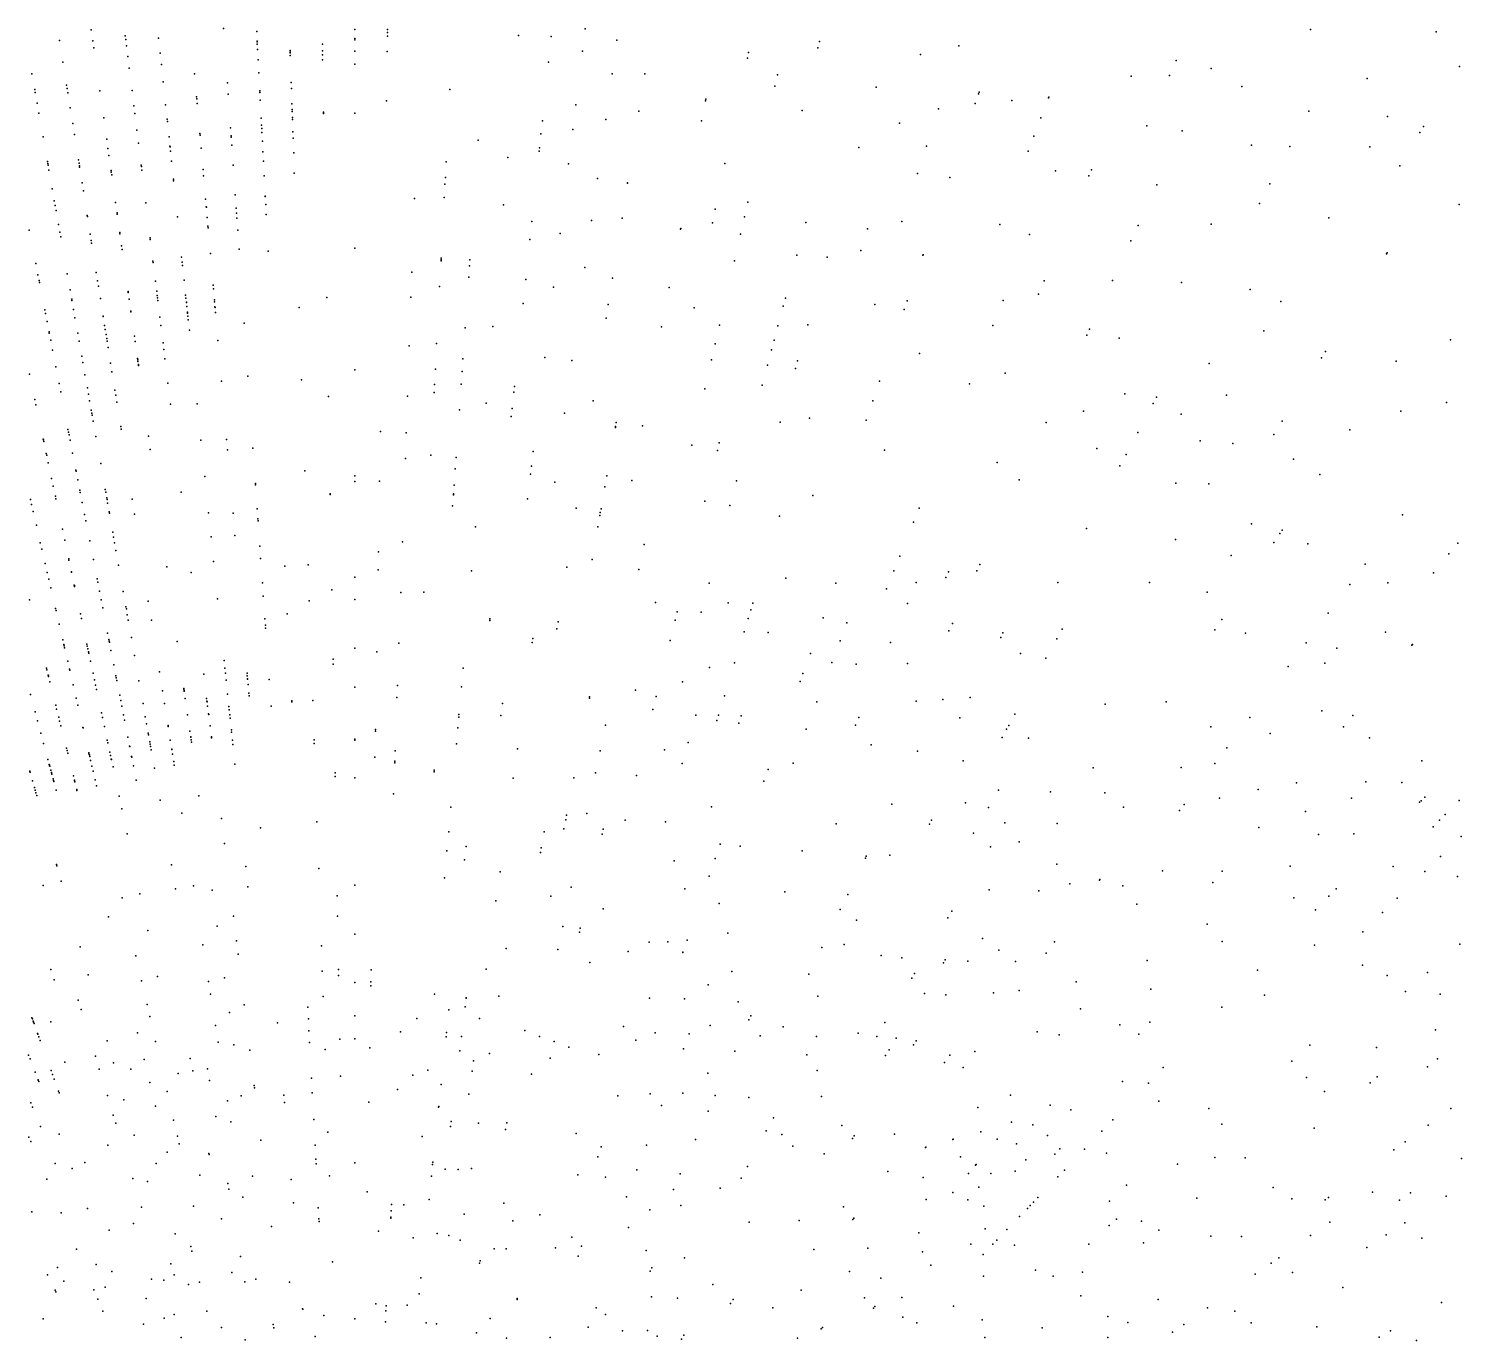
# Model space of a CAD drawing. Header units: metres. Extents: x -4327 to 4266, y -3886 to 3992.
# Drawn here: x -30.5 to 103.5, y 52.8 to 175.5 of the extents above; entities that cross this region are included whole.
import ezdxf

# ---------------------------------------------------------------- set-up
doc = ezdxf.new("R2010")
doc.units = ezdxf.units.M

msp = doc.modelspace()

# ---------------------------------------------------------------- linework, layer by layer
for p in [(-27.62, 174.39, -125.72), (-24.65, 175.39, -125.39), (-24.51, 174.37, -125.53), (-21.47, 174.84, -125.87), (-21.43, 174.5, -125.48), (-18.35, 174.62, -121.03), (-12.27, 175.51, -127.02), (-9.18, 175.24, -124.66), (-9.14, 174.35, -126.33), (-9.13, 174.28, -126.43), (0, 175.42, 2090.4), (0, 174.58, -126.33), (0, 174.45, -126.09), (3.05, 174.8, -128.55), (3.06, 175.42, -128.13), (3.06, 175.15, -128.08), (15.3, 174.86, 2091.65), (18.37, 174.79, 2094.39), (21.55, 175.5, 2093.3), (24.51, 174.42, 2098.87), (43.46, 174.31, 2099.58), (89.38, 175.42, 2475.68), (101.15, 175.2, 2492.3), (-24.41, 173.7, -124.76), (-21.35, 173.91, 2087.91), (-21.23, 172.92, 2089.75), (-18.21, 173.22, -126.47), (-9.12, 174.07, -126.28), (-9.1, 173.56, 2098.57), (-6.06, 173.47, -125.17), (-6.05, 173.3, 2093.83), (-6.05, 173.26, -125.89), (-6.04, 172.99, -122.4), (-3.04, 174.05, 2088.01), (-3.03, 173.44, -120.13), (-3.02, 173.07, 2090.09), (0, 173.41, -127.52), (3.03, 173.38, 2093.83), (21.29, 173.41, 2095.73), (36.83, 173.28, 2097.28), (43.31, 173.72, 2092.35), (52.92, 173.08, 2101.72), (56.5, 173.9, 2451.44), (-27.3, 172.36, 2093.24), (-21.1, 171.81, -125.83), (-18.09, 172.15, -124.54), (-9.04, 172.58, -126.21), (-3.01, 172.59, -126.49), (0, 172.18, -132.49), (18.12, 172.38, 2106.88), (36.72, 172.74, 2090.8), (76.82, 172.54, 2477.56), (80.11, 171.79, 2468.73), (103.32, 171.96, 2454.82), (-30.2, 171.28, -119.46), (-26.96, 170.23, -125.15), (-17.92, 170.53, -125.51), (-14.99, 171.29, 2103.99), (-11.92, 170.43, -120.39), (-8.98, 171.38, 2100), (-5.95, 170.47, -126.73), (24.07, 171.28, 2102.4), (27.13, 171.29, 2094.08), (39.52, 171.19, 2093.64), (72.62, 171.08, 2491.83), (76.19, 171.12, 2457.12), (94.7, 170.84, 2490.6), (-29.94, 169.81, 2095.92), (-29.89, 169.53, -125.86), (-26.91, 169.9, -125.62), (-26.85, 169.5, -124.04), (-23.85, 169.68, -123.99), (-20.84, 169.71, -126.6), (-14.8, 169.13, -126.13), (-14.78, 168.94, -124.28), (-11.84, 169.37, -122.3), (-8.89, 169.68, -121.27), (-8.88, 169.53, 2091.37), (-5.93, 169.92, 2094.61), (8.9, 169.83, 2095.11), (32.83, 168.9, 2091.43), (39.28, 170.14, 2094.48), (48.75, 170.03, 2094.04), (58.33, 169.4, 2093.85), (58.39, 169.58, 2096.09), (64.88, 169.03, 2409.71), (64.91, 169.09, 2201.56), (82.97, 170.11, 2464.99), (-29.72, 168.53, 2094.02), (-29.55, 167.59, -120.9), (-26.62, 168.09, -126), (-20.67, 168.3, -126.41), (-20.58, 167.58, -121.06), (-17.7, 168.37, -126.35), (-14.74, 168.52, -126.53), (-8.85, 168.81, 2096.7), (-5.88, 168.47, -125.23), (-5.86, 167.94, -123.43), (-5.86, 167.77, -127), (-2.93, 167.71, -129.65), (-2.93, 167.62, -128.13), (-2.92, 167.56, -127.79), (0, 167.6, 2093.05), (2.95, 168.77, 2093.71), (20.68, 168.39, 2090.13), (26.58, 167.79, 2092.87), (32.8, 168.76, 2468.27), (41.85, 167.85, 2102.65), (54.59, 168.02, 2091.55), (58.03, 168.52, 2096.44), (61.44, 168.8, 2099.33), (89.22, 167.8, 2493.02), (-26.39, 166.64, 2092.71), (-23.49, 167.16, 2093.71), (-17.56, 167.03, -126.49), (-17.53, 166.82, -126.76), (-11.62, 166.24, -127.37), (-8.76, 167.14, -121.81), (-8.72, 166.47, -123.14), (-5.84, 167.2, -121.9), (-5.83, 167.02, -127.16), (17.54, 166.88, 2095.54), (23.47, 167, 2091.71), (32.44, 166.9, 2094.61), (50.96, 166.67, 2482.64), (64.17, 167.16, 2436.43), (74.09, 166.42, 2478.82), (96.58, 167.28, 2480.24), (99.96, 166.37, 2457.6), (-29.16, 165.4, -126.49), (-26.23, 165.61, -126.43), (-23.21, 165.17, -126.76), (-20.38, 166.02, -126.97), (-17.38, 165.38, -122), (-14.5, 165.69, 2091.4), (-14.48, 165.55, -127.16), (-14.48, 165.55, -127.16), (-11.57, 165.49, -127.94), (-11.56, 165.37, -127.28), (-8.71, 166.17, 2092.39), (-8.69, 165.8, -122.37), (-8.65, 164.98, -125.55), (-5.79, 165.86, -122.46), (-5.79, 165.85, -128.28), (-5.77, 165.25, -124.11), (11.54, 165.09, 2095.48), (17.41, 165.66, 2094.64), (20.39, 166.07, 2089.56), (63.51, 165.45, 2485.69), (77.38, 165.95, 2491.53), (99.62, 165.79, 2466.18), (-23.09, 164.29, -127.52), (-23, 163.63, -127.15), (-20.23, 164.79, -121.95), (-17.29, 164.52, -122.34), (-17.28, 164.45, -122.43), (-17.24, 164.04, -120.04), (-14.38, 164.34, -127.51), (-11.51, 164.61, -128.27), (-8.59, 164, -123.54), (-5.72, 163.9, -125.49), (17.24, 164.05, 2103.29), (17.28, 164.37, 2092.73), (47.14, 164.39, 2121.12), (53.46, 164.52, 2464.19), (62.97, 164.04, 2483.54), (83.88, 164.62, 2495.42), (87.46, 164.5, 2497.81), (94.94, 164.44, 2490.77), (-28.75, 163.08, 2096.72), (-28.73, 162.91, -122.34), (-28.69, 162.73, -127.15), (-28.61, 162.28, -126.52), (-25.86, 163.25, -121.26), (-25.8, 162.93, -121.71), (-25.76, 162.67, -127.45), (-25.74, 162.54, -127.21), (-22.8, 162.24, -126.93), (-19.98, 162.74, 2090.58), (-19.98, 162.73, -122.64), (-19.97, 162.6, -127.35), (-19.92, 162.27, -123.27), (-17.15, 163.12, -122.55), (-14.2, 162.34, -122.31), (-11.38, 162.74, -119.96), (-8.55, 163.12, 2097.4), (8.54, 163.04, 2096.4), (14.3, 163.45, 2092.08), (20, 162.87, 2092.33), (34.62, 162.9, 2094.14), (65.54, 162.21, 2492.12), (68.9, 162.31, 2492.27), (97.74, 162.67, 2471.72), (-25.51, 161.08, -122.13), (-22.78, 162.09, -127.53), (-22.74, 161.83, -122.52), (-16.97, 161.44, -118.96), (-16.95, 161.26, -123.37), (-14.15, 161.74, -122.69), (-8.48, 161.73, 2094.25), (-5.66, 161.98, 2095.99), (8.43, 160.95, 2099.07), (8.47, 161.57, 2092.25), (22.7, 161.48, 2093.91), (25.51, 161.08, 2094.16), (25.51, 161.06, 2093.91), (52.62, 161.95, 2097.85), (55.64, 161.59, 2453.56), (68.66, 161.74, 2464.49), (75.02, 160.89, 2470.88), (85.6, 160.99, 2481.06), (-28.31, 160.54, 2093.16), (-25.39, 160.33, -125.19), (-13.96, 159.55, -123.1), (-11.19, 159.96, -123.67), (-8.38, 159.85, -124.85), (-8.38, 159.81, -126.51), (5.57, 159.62, 2095.17), (8.37, 159.71, 2097.91), (-28.11, 159.39, 2093), (-28.03, 158.97, -121.85), (-27.95, 158.51, -122.46), (-22.38, 159.26, 2094.58), (-22.24, 158.27, -122.71), (-22.23, 158.17, 2095.17), (-19.55, 159.23, -123.17), (-13.9, 158.83, 2091.43), (-13.89, 158.82, -123.23), (-11.1, 158.71, -123.25), (-11.07, 158.24, -123.45), (-8.34, 159.05, -127.47), (13.91, 159.04, 2094.17), (33.71, 158.62, 2096.99), (36.77, 159.27, 2098.89), (84.63, 159.16, 2489.98), (103.29, 159.05, 2469.98), (-27.72, 157.19, -123.8), (-25.03, 158.04, 2098.91), (-25.01, 157.93, -121.79), (-16.6, 157.9, 2097.75), (-13.81, 157.83, -122.47), (-13.74, 157.04, -123.09), (-13.73, 156.89, 2096.09), (-11.03, 157.77, -123.64), (-8.29, 158.13, 2092.27), (16.55, 157.46, 2092.02), (22.14, 157.56, 2102.24), (24.99, 157.79, 2468.34), (30.48, 156.8, 2095.42), (33.44, 157.34, 2464.51), (36.46, 157.91, 2482.97), (42.17, 157.37, 2475.39), (51.17, 157.47, 2474.47), (60.34, 157.19, 2475.78), (73.26, 157.1, 2469.17), (80.11, 157.23, 2474.97), (91.11, 157.81, 2479.56), (-30.45, 156.67, -124.63), (-27.59, 156.48, -122.69), (-27.51, 156.02, -123.29), (-24.75, 156.28, -123.55), (-24.66, 155.7, -119.81), (-21.99, 156.43, -122.66), (-21.97, 156.3, -122.83), (-19.15, 155.93, -123.36), (-19.13, 155.8, -123.12), (-10.95, 156.65, -123.45), (16.37, 155.77, 2099.92), (19.2, 156.34, 2096.34), (30.47, 156.75, 2094.67), (36.08, 156.29, 2478.31), (47.94, 156.79, 2491.11), (63.12, 156.24, 2497.82), (72.59, 155.67, 2485.57), (-24.62, 155.43, -123.02), (-21.81, 155.19, -122.64), (-21.76, 154.86, -123.07), (-16.2, 154.13, -123.62), (-13.51, 154.48, -122.31), (-10.83, 154.88, 2097.01), (-8.11, 154.68, 2092.02), (0, 154.96, 2093.02), (41.35, 154.33, 2095.92), (44.19, 154.12, 2498.36), (47.32, 154.76, 2092.75), (53.13, 154.31, 2479.64), (53.15, 154.35, 2459.84), (96.5, 154.43, 2459.52), (96.57, 154.55, 2479.81), (-29.85, 153.55, 2097.17), (-18.88, 153.77, 2092.52), (-18.86, 153.63, -123.47), (-16.15, 153.66, -124.22), (-16.12, 153.34, -123.82), (8.06, 153.87, 2096.6), (8.06, 153.78, 2095.35), (8.07, 154.05, 2099.09), (10.72, 153.32, 2091.36), (10.76, 153.89, 2099.09), (21.52, 153.16, 2495.21), (35.51, 153.8, 2100.83), (-29.64, 152.48, -120.75), (-29.54, 151.95, -123.06), (-29.5, 151.76, -122.9), (-26.9, 152.57, 2092.52), (-24.18, 152.69, -123.31), (-24.06, 151.91, -123.51), (-18.65, 151.9, 2098.18), (-15.97, 151.97, -123.94), (-13.25, 151.5, -124.04), (5.33, 152.73, 2095.18), (10.65, 152.27, 2092.69), (15.98, 152.03, 2095.68), (24.1, 152.16, 2096.35), (64.48, 151.92, 2486.78), (70.86, 151.95, 2465.31), (77.33, 151.77, 2484.67), (-26.64, 151.08, -123.19), (-26.48, 150.2, -119.49), (-23.98, 151.43, -124.5), (-23.8, 150.25, -119.99), (-21.21, 150.92, -124.04), (-21.2, 150.84, -119.74), (-21.11, 150.19, -118.96), (-18.53, 150.95, -123.64), (-18.49, 150.55, -124.13), (-18.46, 150.34, -120.01), (-15.83, 150.59, -124.06), (-15.8, 150.31, -118.81), (-13.22, 151.16, -124.46), (-13.13, 150.13, 2097.59), (-2.62, 150.37, 2093.35), (5.25, 150.4, 2094.6), (7.93, 151.39, 2094.02), (18.58, 151.33, 2459.78), (29.41, 151.29, 2464.69), (40.28, 150.31, 2165.92), (63.96, 150.68, 2466.57), (83.76, 151.1, 2460.94), (-29, 149.22, -124.13), (-28.94, 148.87, -121.78), (-26.46, 150.07, -119.66), (-26.32, 149.24, -124.3), (-20.95, 149.09, -124.32), (-20.95, 149.09, -119.15), (-20.94, 149.02, -119.64), (-18.43, 150.08, -119.94), (-15.76, 149.92, -124.48), (-15.75, 149.89, -125.7), (-15.72, 149.53, -124.56), (-15.66, 148.99, -125.22), (-15.65, 148.92, 2100.17), (-15.65, 148.88, -121.42), (-13.12, 149.95, -125.54), (-13.08, 149.49, -125.7), (-13.07, 149.42, -125.78), (-13.03, 148.97, 2097.43), (-5.22, 149.43, 2097.18), (15.75, 149.81, 2096.6), (23.71, 149.69, 2093.52), (31.75, 149.38, 2093.69), (40.07, 149.54, 2258.2), (48.64, 149.69, 2094.85), (51.38, 149.23, 2480.48), (51.66, 150.05, 2096.75), (60.64, 150.08, 2479.97), (86.6, 149.99, 2467.18), (-28.79, 148.11, -124.31), (-26.18, 148.46, -124.48), (-23.54, 148.62, 2094.35), (-23.53, 148.57, -124.48), (-23.4, 147.73, 2097.92), (-18.24, 148.51, -124.65), (-18.14, 147.75, -120.07), (-15.62, 148.62, -121.35), (-15.58, 148.28, -122.16), (-10.35, 147.95, 2096.26), (10.31, 147.51, 2090.03), (12.92, 147.66, 2095.01), (23.51, 148.42, 2467.93), (28.69, 147.6, 2092.86), (34.12, 147.78, 2095.02), (39.58, 147.7, 2362.56), (42.38, 147.79, 2458.7), (59.69, 147.73, 2461.85), (-28.6, 147.14, -118.37), (-28.58, 147.02, -120.14), (-28.45, 146.38, -119.75), (-25.92, 147.02, -125.06), (-25.79, 146.27, -120.48), (-23.34, 147.35, -120.07), (-23.27, 146.89, -120.64), (-23.21, 146.51, -119.52), (-23.16, 146.26, -119.85), (-20.62, 146.74, 2094.51), (-20.55, 146.24, -121.53), (-17.94, 146.13, -120.89), (-15.48, 147.3, 2093.52), (-12.8, 146.34, 2092.6), (39.22, 146.36, 2466.35), (68.48, 146.85, 2482.47), (68.73, 147.39, 2470.9), (71.49, 146.57, 2477.64), (85.02, 147.25, 2480.18), (102.5, 146.39, 2468.54), (-28.27, 145.43, 2094.02), (-25.55, 144.88, 2095.59), (-23.07, 145.67, -120.97), (-17.86, 145.48, -125.95), (-17.86, 145.48, -121.29), (5.09, 145.83, 2094.92), (7.65, 146.05, 2099.66), (17.77, 144.76, 2093.93), (33.71, 146.02, 2101.91), (38.97, 145.45, 2095.85), (52.82, 145.12, 2469.68), (90.79, 145.3, 2459.79), (-27.97, 143.88, -120.89), (-25.44, 144.28, -121.37), (-22.84, 144.23, -129.98), (-22.72, 143.42, -121.37), (-20.33, 144.65, -125.38), (-20.31, 144.53, 2095.42), (-20.29, 144.38, -125.7), (-20.25, 144.09, -122.57), (-20.24, 143.99, -123.85), (-17.76, 144.61, -122.73), (0, 143.58, 2094.33), (7.53, 143.66, 2098.32), (10.03, 143.44, 2097.33), (10.11, 144.61, 2097.75), (20.3, 144.45, 2094.18), (33.37, 144.52, 2096.51), (38.59, 144.03, 2493.8), (41.21, 143.73, 2097.18), (41.42, 144.44, 2490.22), (79.92, 144.19, 2463.74), (90.43, 144.71, 2469.36), (97.39, 144.39, 2480.89), (-30.43, 143.18, -121.13), (-27.66, 142.32, -122.8), (-25.24, 143.13, -121.21), (-17.48, 142.36, 2092.09), (-12.47, 142.52, 2103.64), (-10, 142.99, 2090.84), (-4.98, 142.66, 2098.9), (7.45, 142.23, 2094.16), (9.95, 142.24, 2096.66), (38.09, 142.15, 2096.34), (49.08, 142.54, 2098.34), (57.49, 142.29, 2454.21), (60.82, 143.28, 2489.14), (-29.93, 140.83, -121.28), (-27.51, 141.53, -121.04), (-25.02, 141.9, -121.92), (-24.92, 141.32, -122.23), (-22.44, 141.68, -121.91), (-22.37, 141.22, -122.45), (-2.46, 141.11, 2092), (4.93, 141.14, 2093.49), (7.41, 141.46, 2099.73), (14.87, 141.51, 2092.17), (14.93, 142.04, 2366.94), (32.74, 141.8, 2479.23), (72.02, 141.34, 2493.21), (74.99, 141.03, 2467.84), (81.54, 141.22, 2477.64), (-29.83, 140.32, -121.51), (-24.81, 140.7, -121.42), (-24.65, 139.82, -121.32), (-24.61, 139.55, -121.63), (-22.27, 140.58, -124.34), (-17.23, 140.37, 2079.45), (-14.76, 140.42, 2092.99), (9.78, 139.85, 2095.07), (12.29, 140.48, 2107.54), (14.71, 139.99, 2291.18), (19.61, 139.53, 2469.48), (22.28, 140.68, 2094.41), (48.44, 140.68, 2465.77), (68.16, 139.74, 2464.85), (74.67, 140.43, 2478.4), (77.29, 139.44, 2463.35), (97.84, 139.73, 2468.36), (102.1, 140.54, 2493.96), (-24.57, 139.36, -121.86), (-24.47, 138.78, -118.7), (-21.9, 138.28, 2092.32), (14.63, 139.24, 2092.32), (24.37, 138.19, 2483.04), (24.39, 138.3, 2461.25), (24.45, 138.68, 2467.99), (26.9, 138.36, 2494.27), (39.77, 138.69, 2458.02), (42.52, 139.07, 2477.49), (47.82, 138.88, 2479.15), (64.66, 138.67, 2468.51), (86.73, 138.79, 2466.08), (-29.15, 137.12, 2095.07), (-29.13, 137.04, -121.58), (-29.1, 136.88, -122.52), (-26.83, 138.02, -118.3), (-26.78, 137.76, -122.07), (-26.73, 137.51, -121.98), (-26.63, 137.01, -118.35), (-24.22, 137.37, -122.66), (-21.86, 138.03, 2088.58), (-19.31, 137.4, 2090.65), (-14.4, 137, 2092.97), (-11.99, 137.08, 2090.73), (2.41, 137.81, 2094.22), (4.81, 137.69, 2093.22), (34.09, 136.75, 2469.98), (73.23, 137.72, 2494.38), (79.07, 136.95, 2464.18), (85.95, 137.55, 2464.42), (93.06, 137.97, 2466.89), (-28.86, 135.78, -118.1), (-28.82, 135.6, -121.37), (-26.4, 135.81, -122.06), (-19.14, 136.15, 2088.98), (-11.91, 136.12, 2093.55), (-9.53, 136.26, 2092.8), (7.11, 135.61, 2098.11), (9.47, 135.4, 2097.11), (16.69, 135.94, 2471.46), (31.53, 136.56, 2111.85), (33.92, 136.05, 2262.16), (49.53, 136.09, 2467.25), (69.42, 136.24, 2488.81), (72.14, 135.68, 2457.45), (82.13, 136.69, 2484.89), (-28.67, 134.9, -117.99), (-26.09, 134.21, 2094.79), (-26.07, 134.11, -122.13), (-23.77, 134.83, -122.93), (-4.68, 134.14, 2091.45), (4.73, 135.31, 2091.87), (9.39, 134.34, 2098.43), (16.53, 134.59, 2471.28), (60.07, 134.91, 2469.84), (71.57, 134.6, 2481.32), (87.81, 135.22, 2470.24), (-28.36, 133.43, -122.36), (-28.21, 132.71, -119.05), (-25.91, 133.3, -119.29), (-14.04, 133.61, 2093.44), (-9.3, 132.96, 2094.76), (-9.29, 132.83, 2092.77), (0, 133.69, 2083.21), (0, 133.14, 2092.52), (2.32, 133.18, 2093.52), (9.29, 132.79, 2110.31), (16.43, 133.82, 2083.14), (18.7, 133.07, 2093.94), (23.57, 133.67, 2097.11), (25.9, 133.25, 2097.36), (35.69, 133.2, 2464.14), (62.15, 133.29, 2459.61), (76.78, 132.99, 2455.7), (79.87, 132.92, 2479.91), (90.25, 133.8, 2493.53), (-30.35, 131.46, -118.39), (-28.01, 131.78, -119), (-27.96, 131.53, -118.9), (-25.72, 132.32, 2100.43), (-25.68, 132.13, -118.37), (-23.35, 132.41, -121.92), (-23.3, 132.16, 2091.2), (-23.21, 131.63, -123.89), (-23.18, 131.47, -121.86), (-20.83, 131.5, 2092.52), (-16.23, 132.15, 2092.52), (-2.3, 131.99, 2092.84), (-2.3, 131.92, 2091.59), (9.22, 131.9, 2191.26), (9.23, 131.98, 2253.87), (16.15, 131.53, 2082.79), (23.39, 132.64, 2098.68), (42.84, 131.84, 2477.12), (-30.24, 131, 2094.94), (-30.09, 130.33, -119.32), (-25.5, 131.19, -119.08), (-25.28, 130.05, -119.62), (-23.12, 131.12, -124.09), (-22.98, 130.3, -121.3), (-22.95, 130.17, -122.92), (-20.6, 130.09, 2088.1), (-13.69, 130.23, 2094.16), (-11.39, 130.19, 2089.92), (-9.13, 130.6, 2093.66), (9.15, 130.87, 2097.9), (20.69, 130.66, 2485.23), (22.96, 130.24, 2484.48), (23.03, 130.58, 2102.07), (32.74, 131.32, 2466.54), (35.07, 130.89, 2494.57), (52.78, 130.64, 2469.48), (97.99, 130.04, 2494.69), (-29.79, 129.05, -118.92), (-27.35, 128.68, -119.17), (-25.17, 129.48, -120.27), (-9.07, 129.65, 2096.73), (-9.05, 129.48, 2093.98), (11.28, 128.9, 2481.88), (22.73, 128.9, 2093.16), (22.91, 129.95, 2478.99), (39.72, 129.91, 2475.78), (52.26, 129.34, 2492.6), (68.45, 128.74, 2460.93), (83.88, 129.17, 2484.73), (-29.42, 127.42, -120.02), (-27.13, 127.65, -120.31), (-24.8, 127.58, -119.42), (-22.64, 128.4, -121.91), (-22.56, 127.94, -122.41), (-22.47, 127.42, -121.51), (-13.45, 127.96, 2094.3), (-11.21, 128.08, 2092.8), (4.45, 127.49, 2095.12), (76.75, 127.73, 2492.05), (85.95, 127.43, 2479.74), (86.52, 128.27, 2496.21), (86.73, 128.59, 2480.41), (103.16, 127.39, 2470.07), (-29.28, 126.83, -119.21), (-22.34, 126.68, -123.75), (-8.89, 127.09, 2092.37), (2.21, 126.56, 2097.68), (27.05, 127.25, 2495.36), (50.97, 126.16, 2479.77), (81.98, 126.23, 2471.92), (89.13, 127.3, 2485.15), (102.33, 126.37, 2450.11), (-28.97, 125.47, -116.65), (-28.77, 124.63, -120.53), (-26.76, 125.9, -119.31), (-26.74, 125.79, 2093.3), (-26.5, 124.68, 2093.37), (-26.5, 124.67, -116.6), (-24.46, 125.85, -116.9), (-22.1, 125.32, 2089.88), (-17.59, 125.17, 2094.69), (-15.3, 124.63, 2100), (-13.21, 125.66, 2093.94), (-8.81, 125.94, 2092.19), (-6.56, 125.23, 2097.25), (-4.38, 125.34, 2097.5), (2.18, 124.89, 2089.02), (10.92, 124.78, 2094.76), (19.82, 125.12, 2099.43), (22.19, 125.86, 2098.86), (26.55, 124.9, 2097.12), (50.42, 124.79, 2477.6), (55.52, 124.7, 2487.76), (58.19, 124.78, 2460.15), (58.46, 125.37, 2496.17), (94.51, 125.42, 2468.26), (-28.63, 124.01, -120.84), (-26.24, 123.44, -120.88), (-26.23, 123.43, -119.81), (-26.21, 123.33, -120.63), (-24.11, 124.03, -120.36), (-24.05, 123.74, -119.95), (-8.65, 123.66, 2092.33), (0, 124.19, 2096.07), (33.13, 123.62, 2454.92), (40.32, 124.1, 2476.82), (44.99, 123.62, 2471.5), (52.51, 123.7, 2449.07), (55.28, 124.16, 2477.02), (65.77, 123.69, 2479.04), (74.33, 123.71, 2481.81), (93.08, 123.52, 2495.21), (96.62, 123.67, 2466.51), (100.9, 124.6, 2477.32), (-30.44, 122.08, -120.91), (-28.44, 123.2, 2095.44), (-23.89, 122.9, -120.84), (-23.73, 122.07, -118.46), (-21.66, 122.84, -121.31), (-19.32, 121.95, -122.6), (-12.84, 122.16, 2092.65), (-8.56, 122.42, 2090.65), (-4.26, 121.98, 2098.95), (-2.15, 123.02, 2096.14), (0, 122.12, 2099.95), (4.29, 122.76, 2092.65), (6.44, 122.8, 2094.89), (49.74, 123.1, 2468.93), (79.73, 122.78, 2493.96), (-28, 121.27, -119.08), (-27.95, 121.08, -119.28), (-25.67, 120.77, -119.03), (-23.58, 121.32, -118.9), (-21.41, 121.42, -122.42), (-21.37, 121.22, -120.5), (-21.28, 120.67, -120.35), (-6.33, 120.76, 2099.27), (28.13, 121.84, 2373.71), (30.16, 120.95, 2468.6), (32.4, 120.93, 2479.34), (34.92, 121.78, 2482.02), (37.04, 121.15, 2455.73), (37.22, 121.75, 2494.25), (51.68, 121.74, 2484.73), (91.05, 120.82, 2484.65), (-27.66, 119.79, 2094.39), (-25.58, 120.34, -119.13), (-21.19, 120.16, -121.94), (-19.03, 120.17, 2092.22), (-8.41, 120.3, 2093.53), (-8.37, 119.72, -126.68), (-8.35, 119.42, 2098.09), (12.63, 120.15, 2097.27), (12.64, 120.3, 2476.05), (18.91, 119.37, 2098.02), (19.01, 120.03, 2460), (29.97, 120.18, 2479.91), (36.79, 120.33, 2465.29), (43.81, 120.38, 2483.2), (46.03, 119.91, 2489.69), (55.89, 119.87, 2484.73), (66.15, 119.34, 2486.76), (80.45, 119.28, 2497.61), (81.11, 120.25, 2494.29), (-27.32, 118.33, -119.67), (-25.07, 117.93, -119.85), (-23.12, 118.95, 2103.51), (-23.01, 118.37, 2093.28), (-23, 118.35, -117), (-22.98, 118.22, -119.98), (-22.96, 118.11, -119.74), (-20.9, 118.55, -118.62), (-16.61, 118.17, 2091.35), (4.12, 118.03, 2218.86), (16.6, 118.09, 2468.62), (16.65, 118.45, 2096.34), (29.49, 118.26, 2467.24), (36.41, 119.09, 2466.36), (38.67, 119.03, 2478.59), (45.39, 118.23, 2454.99), (50.12, 118.09, 2460.66), (55.57, 119.16, 2495.79), (60.41, 118.56, 2474.42), (60.62, 118.98, 2458.13), (65.65, 118.43, 2467.79), (83.3, 118.96, 2497.28), (88.97, 118.06, 2472.33), (96.4, 119.04, 2471.26), (-27.22, 117.9, -116.91), (-27.19, 117.78, -119.89), (-27.15, 117.6, -116.87), (-25.03, 117.74, -117.2), (-24.97, 117.49, -120.31), (-24.91, 117.2, -119.89), (-24.89, 117.08, -117.17), (-22.81, 117.34, -120.52), (-20.61, 116.88, 2100.15), (0, 117.56, 2100.71), (2.05, 117.2, 2094.47), (42.61, 117.06, 2467.11), (62.25, 117.07, 2465.69), (64.64, 116.61, 2479.42), (91.84, 117.55, 2494.79), (98.88, 117.84, 2481.74), (98.94, 117.91, 2461.44), (-28.84, 115.67, -119.79), (-28.8, 115.52, -120.3), (-26.86, 116.35, -120.65), (-26.68, 115.58, -117.91), (-26.67, 115.51, -120.44), (-24.73, 116.33, 2084.36), (-22.55, 115.99, -120.83), (-18.27, 115.33, -122.18), (-12.23, 116.39, 2091.23), (-12.16, 115.69, -120.52), (-2.03, 116.54, 2103.27), (-2.03, 116.05, 2094.54), (10.12, 115.67, 2095.29), (33.19, 115.76, 2465.06), (35.52, 116.18, 2459.25), (44.61, 116.21, 2492.14), (46.89, 116.05, 2478.84), (51.7, 116.12, 2490.26), (87.3, 115.85, 2471.25), (90.74, 116.14, 2464.85), (-28.68, 115.03, -120.44), (-28.66, 114.97, -120.51), (-28.65, 114.9, -120.57), (-28.53, 114.41, -120.72), (-26.34, 114.11, -117.3), (-24.49, 115.21, -120.84), (-24.36, 114.6, -117.6), (-24.25, 114.09, -118.11), (-22.35, 114.96, -120.81), (-22.31, 114.77, -117.49), (-22.26, 114.53, -117.38), (-20.19, 114.51, -118.13), (-14.13, 115.11, 2092.79), (-12.11, 115.2, -121.33), (-12.04, 114.57, -121.59), (-10.08, 115.22, -121.15), (-10.06, 114.97, -120.36), (-10.03, 114.68, -123.38), (-10.03, 114.65, -123.08), (-9.99, 114.17, -122.16), (-8.01, 114.61, -124.62), (0, 113.92, 2097.16), (3.98, 114.06, 2474.62), (9.97, 113.94, 2479.86), (30.65, 114.39, 2479.67), (41.65, 114.44, 2492.78), (41.92, 115.19, 2454.19), (-30.34, 113.23, -117.54), (-26.06, 112.87, -118.2), (-24.17, 113.7, -117.45), (-21.99, 113.15, -117.36), (-21.9, 112.67, -118.53), (-17.99, 113.57, -123.51), (-17.99, 113.57, -123.51), (-15.99, 113.78, -121.54), (-15.98, 113.73, -123.64), (-15.96, 113.6, -123.08), (-15.95, 113.52, -122.47), (-15.86, 112.86, -123.09), (-13.86, 112.85, -122.66), (-13.83, 112.61, -122.54), (-11.9, 113.26, 2096.41), (-9.91, 113.33, 2094.16), (-9.89, 113.1, -123.15), (-5.9, 112.62, 2097.22), (-3.93, 112.67, 2096.47), (3.94, 112.94, 2101.46), (21.94, 112.88, 2095.85), (21.96, 112.99, 2466.57), (26.24, 113.64, 2470.25), (28.18, 113.04, 2467.5), (34.58, 113.1, 2476.18), (52.51, 112.6, 2487.4), (55, 112.76, 2458.05), (57.55, 112.95, 2457.23), (-29.9, 111.6, -116.74), (-27.98, 112.23, -118.02), (-27.89, 111.86, -116.99), (-25.91, 112.22, -118.16), (-23.7, 111.51, 2098.66), (-21.8, 112.14, 2102.9), (-21.64, 111.31, -118.13), (-19.81, 112.38, -118.49), (-17.8, 112.39, 2094.66), (-15.64, 111.31, -117.35), (-13.82, 112.52, -124.33), (-13.77, 112.14, 2100.96), (-13.68, 111.42, -117.84), (-13.67, 111.35, -116.87), (-11.78, 112.11, -123.22), (-11.75, 111.8, -123.83), (-11.7, 111.31, -102.84), (-7.84, 112.12, 2089.98), (-5.9, 112.53, 2095.47), (9.74, 111.34, 2099.78), (13.66, 111.26, 2459.7), (13.8, 112.38, 2105.46), (27.88, 111.83, 2469.81), (31.91, 111.29, 2480.8), (34.02, 111.28, 2464.75), (43.2, 112.54, 2495.34), (61.74, 111.38, 2495), (70.18, 112.32, 2488.23), (75.9, 112.52, 2498.57), (90.45, 111.7, 2495.11), (93.36, 111.26, 2497.53), (-29.68, 110.75, -117.25), (-27.7, 111.11, -117.75), (-27.61, 110.73, -117.08), (-27.5, 110.3, -117.52), (-25.43, 110.13, -118.14), (-25.42, 110.11, -118.5), (-23.61, 111.06, -117.64), (-23.43, 110.22, -118.81), (-21.54, 110.81, -118.63), (-19.6, 111.14, -117.96), (-19.48, 110.49, -118.94), (-17.47, 110.32, -118.03), (-17.46, 110.24, -116.03), (-13.54, 110.29, -118.57), (-11.67, 111.02, -118.09), (-11.55, 109.9, -121.86), (1.92, 109.93, 2471.81), (9.63, 110.09, 2484.54), (9.72, 111.1, 2095.28), (23.45, 110.34, 2258.43), (33.87, 110.78, 2482.3), (35.92, 110.55, 2490.79), (36.14, 111.21, 2476.74), (42.21, 109.97, 2466.44), (46.84, 110.34, 2481.36), (47.14, 111.06, 2469.55), (56.58, 111.05, 2468.36), (60.96, 109.98, 2490.33), (61.16, 110.33, 2471.53), (80.06, 110.19, 2482.27), (83.71, 111.08, 2485.36), (92.48, 110.21, 2497.61), (-29.37, 109.6, -119.11), (-29.11, 108.64, 2091.48), (-23.16, 108.96, -117.97), (-23.11, 108.7, -116.15), (-21.23, 109.22, -117.06), (-19.32, 109.59, -116.69), (-19.3, 109.45, -118.21), (-19.18, 108.8, -118.15), (-19.15, 108.58, 2092.85), (-17.26, 108.95, -119.66), (-17.26, 108.95, -119.66), (-15.43, 109.8, -118.45), (-15.35, 109.25, -120.33), (-15.35, 109.22, -118.99), (-15.31, 108.97, -119.23), (-15.29, 108.77, -119.41), (-13.41, 109.25, -121.91), (-13.41, 109.23, -119.9), (-13.4, 109.17, -119.96), (-11.53, 109.69, 2093.6), (-11.45, 108.94, -121.72), (-3.81, 108.99, 2091.91), (-3.79, 108.62, 2084.67), (0, 109.05, 2091.66), (0, 108.94, 2111.69), (1.92, 109.78, 2222.54), (9.5, 108.6, 2450.83), (31.17, 108.72, 2481.67), (60.54, 109.21, 2472.85), (63.02, 109.15, 2496.07), (85.61, 109.58, 2484.86), (94.9, 109.17, 2464.26), (-26.98, 108.2, -115.79), (-26.92, 107.98, -115.3), (-26.86, 107.72, -115.91), (-24.88, 107.77, -117), (-24.87, 107.72, -116.69), (-24.84, 107.6, -118.87), (-24.83, 107.57, 2095.59), (-24.8, 107.42, -119.72), (-22.92, 107.81, -117.36), (-22.85, 107.51, -119.35), (-21.07, 108.38, -117.18), (-21.06, 108.34, -121.31), (-21.06, 108.34, -121.31), (-20.88, 107.43, -119.11), (-20.87, 107.35, 2097.65), (-19.11, 108.35, -118.57), (-19.05, 108.04, -121.91), (-17.12, 108.09, -121.47), (-17.11, 108.06, -121.84), (-17.05, 107.65, -120.19), (-11.41, 108.54, -121.41), (1.87, 107.37, 2104.01), (3.77, 107.94, 2093.72), (15.2, 108.13, 2094.41), (22.94, 107.95, 2481.05), (28.95, 108.04, 2483.98), (48.31, 108.51, 2486.92), (52.63, 107.91, 2457.57), (81.55, 108.22, 2469.54), (-30.41, 106.06, 2094.35), (-30.41, 106.05, -120.33), (-30.39, 105.98, 2092.85), (-30.38, 105.94, -122.46), (-28.71, 107.14, -118.75), (-28.58, 106.66, -118.87), (-28.56, 106.61, -116.88), (-28.55, 106.54, 2093.6), (-28.54, 106.52, 2093.35), (-28.54, 106.51, -121.73), (-28.44, 106.15, -118.69), (-28.38, 105.92, -120.26), (-28.37, 105.89, -120.63), (-24.72, 107.05, -119.05), (-24.59, 106.5, -122.26), (-24.48, 106.05, -121.34), (-22.78, 107.17, -121.35), (-22.77, 107.14, -121.05), (-22.62, 106.44, -119.34), (-20.71, 106.56, -119.57), (-18.75, 106.34, 2093.22), (-16.94, 106.94, -118.48), (-16.89, 106.62, -118.78), (-11.21, 106.69, 2101.76), (-1.85, 105.89, 2097.33), (3.73, 106.83, 2094.27), (3.74, 106.97, 2466.93), (7.41, 106, 2104.32), (7.42, 106.13, 2451.94), (22.51, 105.88, 2463.87), (30.61, 106.75, 2466.25), (38.66, 106.21, 2450.65), (41, 106.8, 2480.36), (56.89, 107, 2480.54), (69.07, 106.35, 2484.52), (77.3, 106.39, 2496.29), (80.45, 106.76, 2485.91), (99.79, 107.01, 2469.67), (-30.15, 105.14, -119.17), (-28.34, 105.77, -119.05), (-28.23, 105.34, -118.43), (-28.18, 105.16, -118.61), (-28.15, 105.07, -119.03), (-26.33, 105.61, -122.01), (-26.23, 105.19, -119.03), (-26.22, 105.15, -121.76), (-26.19, 105.05, -120.84), (-24.3, 105.25, -119.38), (-24.17, 104.67, -119.25), (-20.45, 105.2, 2099.77), (-1.84, 105.55, 2090.59), (0, 105.43, 2286.07), (14.81, 105.39, 2484.22), (20.49, 105.43, 2127.04), (26.34, 105.65, 2478.36), (38.26, 105.11, 2484.23), (88.08, 104.96, 2497.24), (94.58, 105.04, 2477.22), (97.92, 105, 2492.37), (-29.97, 104.51, -119.76), (-29.9, 104.28, -118.97), (-29.83, 104.01, -120.9), (-29.76, 103.78, -119.44), (-27.94, 104.28, -119.44), (-26.01, 104.33, -118.83), (-25.99, 104.24, -119.25), (-22.05, 103.72, 2100.07), (-18.22, 103.33, 2100.63), (-14.58, 103.73, 2097.14), (3.63, 103.93, 2490.83), (60.2, 104.27, 2492.34), (65.06, 104.12, 2485.22), (70.16, 104.02, 2458.3), (80.88, 103.52, 2493.54), (84.48, 104.33, 2496.39), (93.22, 103.53, 2465.32), (99.73, 103.28, 2492.37), (100.07, 103.63, 2477.31), (103.31, 103.31, 2465.93), (-21.79, 102.52, 2098.38), (-16.18, 102.13, 2093.2), (8.98, 102.67, -95.12), (19.81, 101.92, 2487.08), (21.7, 102.1, 2468.04), (33.37, 102.7, 2488.91), (50.22, 102.96, 2483.86), (57.13, 103.07, 2495.97), (59.27, 102.66, 2481.92), (71.89, 102.67, 2482.34), (77.14, 102.37, 2484.7), (77.56, 102.92, 2471.89), (88.91, 102.27, 2469.78), (99.6, 103.14, 2465.58), (101.98, 101.98, 2480.06), (-12.48, 101.61, 2095.5), (-8.81, 100.75, 2093.56), (-3.54, 101.31, 2098.55), (19.56, 100.64, 2488.39), (19.73, 101.49, 2189.81), (23.23, 100.61, 2473.35), (25.3, 101.47, 2472.54), (29.05, 101.31, 2491.77), (45.03, 101.13, 2488.79), (53.75, 101.09, 2482.36), (53.95, 101.46, -99.5), (60.81, 101.2, 2471.93), (65.68, 101.14, 2496.34), (84.56, 100.77, 2497.04), (100.85, 100.85, 2475.9), (101.45, 101.45, 2490.62), (-21.3, 100.2, 2096.75), (-12.19, 99.28, 2094.36), (8.78, 100.37, -97.56), (17.7, 100.36, 2133.82), (23.12, 100.14, 2461.86), (34.17, 99.23, 2481.28), (57.87, 100.24, 2480.3), (62.13, 99.43, 2483.23), (90.14, 100.11, 2479.84), (93.43, 100.2, 2472.21), (103.49, 99.94, 2474.07), (8.62, 98.58, 2095.92), (10.4, 98.99, -100.57), (17.36, 98.43, -98.38), (17.44, 98.88, 2469.71), (33.7, 97.88, 2479.59), (36.05, 99.03, 2491.77), (41.85, 98.6, 2468.68), (47.76, 97.91, 2479.61), (47.84, 98.09, 2484.1), (50.03, 98.19, 2477.55), (59.46, 98.97, 2474.06), (101.54, 98.06, 2473.98), (-27.91, 97.33, 2096.06), (-27.87, 97.19, 2093.06), (-17.15, 97.27, 2091.92), (-10.21, 97.13, 2092.72), (-3.38, 96.93, 2103.01), (10.27, 97.74, -100.06), (13.58, 96.63, 2090.97), (29.86, 97.66, 2478.65), (65.67, 97.36, 2458.95), (75.55, 96.71, 2484.22), (81.13, 96.68, 2472.78), (87.48, 97.15, 2456.02), (97.13, 97.13, 2478.7), (100.08, 96.65, 2486.11), (-29.15, 95.36, 2087.87), (-27.46, 95.76, 2085.87), (-15.1, 95.33, 2092.78), (-10.01, 95.23, 2101.07), (0, 95.39, 2093.08), (8.4, 96.06, 2471.37), (20.23, 95.18, 2459.58), (33.13, 96.22, 2469.9), (66.87, 95.5, 2469.25), (69.65, 95.86, 2480.92), (69.67, 95.9, 2481.92), (71.83, 95.32, 2470.62), (80.25, 95.64, 2499.63), (103.15, 96.19, 2471.98), (-21.75, 94.19, 2096.02), (-20.1, 94.57, 2096.27), (-16.76, 95.03, 2092.28), (-13.34, 94.93, 2103.57), (-1.65, 94.37, 2096.13), (13.2, 93.91, 2465.18), (18.34, 94.36, 2498.65), (30.88, 95.04, 2491.5), (40.22, 94.76, 2498.38), (46.1, 94.52, 2486.53), (59.32, 94.94, 2486.23), (63.97, 94.84, 2480.36), (87.84, 94.19, 2470.4), (91.11, 94.34, 2464.01), (91.79, 95.05, 2482.49), (97.51, 94.17, 2470.53), (-11.35, 92.47, 2094.43), (-1.61, 92.47, 2474.27), (23.23, 93.17, 2461.13), (34.09, 93.66, 2485), (45.41, 93.1, 2481.09), (55.85, 92.95, 2468.12), (73.14, 93.62, 2459.38), (89.86, 93.06, 2481.38), (96.12, 92.82, 2484.91), (-23.05, 92.43, 2090.33), (-19.37, 91.15, 2094.93), (-12.87, 91.55, 2104.22), (19.46, 91.53, 2467.48), (21.09, 91.35, 2471.97), (46.93, 92.11, 2476.09), (55.48, 92.34, 2482.91), (79.74, 91.73, 2460.5), (-14.22, 89.8, 2095.53), (-11.07, 90.17, 2093.78), (0, 90.8, 2465.33), (21.01, 91, 2462.73), (27.53, 90.05, 2482.97), (29.27, 90.08, 2497.45), (31.07, 90.24, 2480.91), (34.89, 90.89, 2495.35), (45.78, 89.84, 2480.2), (58.71, 90.4, 2484.41), (65.44, 90.07, 2472.49), (81.13, 90.1, 2481.79), (94.27, 91.03, 2487.55), (103.37, 89.86, 2496.25), (-25.69, 89.61, 2095.68), (-20.5, 88.78, 2100.02), (-10.92, 88.93, 2091.33), (-3.13, 89.72, 2095.58), (14.17, 89.47, 2321.73), (18.99, 89.35, 2480.07), (25.57, 89.17, 2481.77), (30.68, 89.09, 2484.46), (30.69, 89.13, 2485.71), (43.67, 89.54, 2483.75), (49.22, 88.8, 2497.19), (51.16, 88.6, 2483.14), (60.24, 89.31, 2482.91), (64.67, 89.01, 2473.55), (89.78, 89.78, 2461.23), (-28.43, 87.48, 2093.73), (-3.05, 87.33, 2093.18), (-1.53, 87.49, 2095.92), (1.53, 87.47, 2095.42), (12.3, 87.52, 2203.48), (21.98, 88.14, 2466.33), (35.27, 87.31, 2482.97), (52.34, 87.11, 2466.41), (55.06, 88.11, 2488.58), (55.23, 88.39, 2496.58), (57.33, 88.28, 2457), (61.79, 88.25, 2482.91), (74.12, 88.34, 2471.06), (84.44, 87.44, 2460.5), (94.25, 87.89, 2471.89), (100.32, 87.21, 2471.93), (-28.12, 86.53, 2097.03), (-24.94, 86.99, 2085.79), (-19.95, 86.42, 2097.13), (-18.46, 86.84, 2099.12), (-13.68, 86.38, 2094.93), (-12.19, 86.71, 2097.42), (-1.52, 86.93, 2470.47), (0, 86.27, 2093.72), (1.5, 85.97, 2481.51), (1.51, 86.35, 2095.97), (33.04, 86.06, 2466.28), (42.47, 87.07, 2482.86), (52.09, 86.69, 2454.67), (67.46, 86.34, 2463.31), (96.56, 86.94, 2466.33), (-25.87, 84.63, 2092.38), (-13.49, 85.18, 2093.22), (-2.97, 84.97, 2454.03), (7.45, 85.2, 2468.52), (10.41, 84.8, 2101.51), (10.42, 84.83, 2102.26), (13.46, 85.01, 2445.49), (27.56, 84.82, 2457.88), (30.84, 84.75, 2485.36), (35.85, 84.47, 2491.31), (43.3, 84.99, 2479.42), (53.28, 85.26, 2472.96), (55.28, 85.12, 2496.44), (59.74, 85.32, 2462.55), (62.13, 85.52, 2467.49), (74.46, 85.66, 2460.88), (85.08, 85.08, 2462.81), (98.27, 85.43, 2497.61), (101.52, 85.18, 2489.73), (-25.6, 83.75, 2097.67), (-19.44, 84.21, 2097.47), (-19.19, 83.11, 2098.02), (-11.73, 83.47, 2101.56), (-10.34, 84.18, 2487.05), (-4.4, 83.97, 2096.31), (0, 83.15, 2478.11), (8.8, 83.72, 2098.81), (10.31, 83.99, 2481.31), (37.03, 83.16, 2471.57), (67.88, 83.82, 2485.91), (81.1, 83.98, 2472.75), (-30.2, 82.97, -91.28), (-30.16, 82.87, -92.08), (-30.08, 82.66, -92.64), (-30.05, 82.56, -92.74), (-30, 82.43, -92.18), (-28.44, 82.6, 2092.43), (-13.03, 82.26, 2482.1), (-7.22, 82.51, 2093.36), (-4.34, 82.89, 2098.11), (-4.29, 81.76, 2480.4), (5.8, 82.92, 2101.11), (11.65, 82.92, 2455.32), (15.9, 81.78, 2482.85), (25.12, 82.16, 2479.76), (33.23, 82.24, 2481.92), (36.85, 82.78, 2460.08), (40.05, 82.12, 2480.57), (49.58, 82.52, 2467.37), (71.55, 82.31, 2482.36), (74.35, 82.57, 2498.03), (101.08, 81.85, 2494.86), (-29.67, 81.51, -92.76), (-29.65, 81.45, -91.79), (-29.55, 81.19, 2096.97), (-29.43, 80.86, -92.73), (-23.18, 80.82, 2096.31), (-20.34, 81.57, 2095.81), (-18.65, 80.76, 2470.11), (-12.78, 80.71, 2094.41), (-11.31, 80.44, 2460.91), (-4.23, 80.67, 2099.7), (-1.41, 80.97, 2494.44), (0, 81.01, 2454.16), (4.28, 81.65, 2095.66), (8.53, 81.19, 2092.41), (8.58, 81.59, 2485.4), (9.97, 81.21, 2126.93), (17.26, 81.21, 2474.11), (18.65, 80.76, 2470.11), (26.28, 80.88, 2493.8), (28.08, 81.56, 2489.51), (31.28, 81.49, 2480.21), (37.9, 81.29, -99.56), (43.19, 81.22, 2497.56), (47.07, 81.53, 2482.47), (48.82, 81.24, 2463.68), (50.65, 81.06, 2484.66), (52.25, 80.45, 2458.63), (52.49, 80.83, 2470.12), (63.81, 81.67, 2482.59), (65.89, 81.37, 2475.54), (73.32, 81.43, 2494.09), (89.33, 80.43, 2460.57), (-30.51, 79.48, 2094.02), (-30.37, 79.13, -91.54), (-24.27, 79.39, 2098.36), (-19.72, 79.08, 2088.91), (-15.39, 79.16, 2096.2), (-9.82, 79.96, 2094.2), (-2.79, 80.01, 2466.2), (1.4, 80.18, 2470.2), (9.81, 79.88, 2478.94), (12.61, 79.63, 2483.44), (18.28, 79.19, 2462.16), (20.01, 80.24, 2464.36), (22.81, 79.55, 2466.11), (30.74, 80.08, 2475.76), (35.55, 79.84, 2483.21), (42.28, 79.52, 2481.87), (49.64, 79.45, 2470.22), (49.98, 79.98, 2486.71), (55.64, 79.47, 2486.36), (58, 79.83, 2460.27), (95.57, 80.2, 2497.89), (101.28, 79.13, 2491.44), (-29.9, 77.89, -93.42), (-28.4, 78.04, 2474.86), (-27.14, 78.82, 2484.35), (-23.9, 78.17, 2094.91), (-22.58, 78.76, 2482.15), (-20.94, 78.16, 2103.44), (-16.53, 77.77, 2096.49), (-15.16, 78.01, 2095.49), (-13.79, 78.19, 2093.5), (6.83, 78.09, 2097.29), (10.96, 77.97, 2466.99), (11.1, 78.95, 2133.01), (33.03, 77.8, 2478.56), (43.26, 78.04, 2496.66), (55.16, 78.78, 2464.87), (56.91, 78.33, 2481.61), (75.62, 78.31, 2477.86), (87.64, 78.91, 2497.72), (100.32, 78.38, 2494.25), (-29.62, 77.16, 2463.11), (-29.61, 77.15, -95.12), (-29.56, 77, -95.25), (-28.27, 77.67, -96.09), (-28.11, 77.22, -95.84), (-19.18, 76.91, 2483.49), (-13.6, 77.11, 2094.79), (-9.41, 76.65, 2096.58), (-9.38, 76.43, 2498.06), (-4.05, 77.34, 2468.54), (-1.35, 77.5, 2470.78), (5.43, 77.6, 2479.53), (8.06, 76.73, 2459.29), (16.52, 77.71, 2489.23), (71.82, 77.02, 2458.25), (74.23, 76.87, 2494.21), (89.02, 77.38, 2498.22), (94.97, 76.9, 2473.73), (95.64, 77.45, 2491.21), (-27.71, 76.12, -95.53), (-27.65, 75.97, -95.66), (-23.15, 75.71, 2480.49), (-21.6, 75.31, 2096.04), (-17.56, 76.07, 2088.54), (-11.91, 75.22, 2098.87), (-10.63, 75.67, 2105.86), (-6.63, 75.73, 2095.12), (-6.57, 75.05, 2320.78), (-3.98, 75.97, 2096.62), (1.31, 75.09, 2480.11), (4, 76.27, 2477.57), (10.66, 75.83, 2484.07), (24.59, 75.69, 2451.46), (27.61, 75.87, 2486.94), (30.67, 75.92, 2480.65), (33.71, 75.71, 2469.86), (36.84, 75.53, 2464.32), (43.66, 75.62, 2480.96), (61.33, 75.74, 2497.85), (75.19, 75.19, 2481.97), (90.69, 76.09, 2478.67), (-30.31, 75.02, -96.26), (-30.15, 74.61, -95.32), (-22.59, 73.88, 2097.58), (-18.63, 74.72, 2090.83), (-13, 73.73, 2094.66), (7.84, 74.62, 2099.41), (7.85, 74.69, 2101.41), (28.7, 74.77, 2467.2), (33.05, 74.23, 2461.41), (58.27, 74.58, 2495.71), (65.03, 74.81, 2471.26), (66.96, 74.37, 2494.99), (79.89, 74.5, 2486.35), (102.53, 74.49, 2483.02), (-29.41, 72.8, 2460), (-22.35, 73.12, 2107.11), (-16.95, 73.4, 2487.86), (-11.6, 73.23, 2493.65), (-3.85, 73.46, 2090.21), (8.94, 72.82, 2467.41), (9, 73.27, 2482.65), (11.58, 73.13, 2490.15), (14.1, 72.54, 2485.15), (14.22, 73.15, 2460.87), (38.49, 72.4, 2483.9), (39.15, 73.63, 2485.1), (45.55, 72.89, 2480.76), (61.43, 73.21, 2484.16), (63.43, 72.97, -101.94), (70.91, 73.43, 2477.4), (81.1, 73.03, 2484.1), (89.73, 72.66, 2474.06), (100.4, 72.94, 2484.65), (-30.49, 71.82, 2487.03), (-30.31, 71.4, 2105.82), (-27.67, 72.08, 2096.33), (-23.09, 71.05, 2090.42), (-20.64, 71.99, 2095.41), (-16.6, 71.89, 2096.45), (-16.43, 71.17, 2456.41), (-8.78, 71.53, 2469.2), (-3.72, 71.05, 2483.98), (-2.52, 72.28, 2477.94), (6.29, 71.88, 2472.2), (20.69, 72.15, 2478.86), (27.28, 71.06, 2469.33), (31.87, 71.58, 2497.52), (39.94, 72.05, 2495.64), (46.54, 71.67, 2466.52), (46.72, 71.94, 2475.76), (50.48, 72.09, 2500.7), (55.94, 71.6, -102.87), (55.96, 71.63, -99.47), (58.56, 72.32, 2489.51), (60.09, 71.61, -103.88), (61.88, 71.18, -105.15), (64.79, 71.95, 2481.61), (69.88, 72.36, 2474.21), (98.25, 71.38, 2485.79), (-17.55, 70.41, 2094.24), (-13.66, 70.27, 2099.03), (-13.64, 70.18, 2096.53), (-3.66, 69.75, 2486.02), (22.73, 69.97, 2474.16), (23.04, 70.91, 2462.37), (40.97, 70.96, 2482.15), (43.89, 70.24, 2468.36), (53.39, 70.85, -100.43), (53.41, 70.88, -98.73), (56.66, 69.97, -100.26), (62.76, 69.7, -99.86), (65.47, 70.21, 2460.38), (65.95, 70.72, -103.3), (68.25, 70.67, 2483.31), (70.32, 70.32, 2479.26), (80.43, 69.92, 2487.72), (83.29, 69.89, 2474.86), (97.2, 70.62, 2459.32), (103.5, 69.81, 2472.35), (-28.02, 69.35, 2092.66), (-26.44, 68.89, 2096.7), (-25.27, 69.43, 2099.45), (-18.58, 69.35, 2105.28), (-3.63, 69.3, 2470.03), (0, 69.4, 2470.03), (7.28, 69.25, 2478.27), (7.3, 69.47, 2486.02), (8.45, 68.8, 2467.28), (9.67, 68.79, 2472.27), (10.91, 68.88, 2482.02), (26.39, 68.74, 2476.16), (30.44, 68.37, 2471.62), (36.72, 69.07, 2493.52), (49.84, 68.59, 2486.3), (57.39, 68.4, 2498.16), (58.05, 69.18, -97.64), (58.11, 69.25, -99.25), (58.12, 69.26, -100.25), (59.48, 68.42, 2498.36), (61.78, 68.62, -97.46), (66.37, 68.72, 2483.41), (76.95, 69.29, 2480.34), (-28.81, 67.87, 2094.95), (-20.77, 67.95, 2480.73), (-19.4, 67.67, 2097.82), (-14.51, 68.25, 2483.27), (-11.89, 67.46, 2183.43), (-9.58, 68.16, 2498.3), (-5.94, 67.85, 2472.31), (-2.38, 68.18, 2476.31), (7.16, 68.15, 2487.31), (20.87, 68.27, 2492.48), (23.44, 68.08, 2466.95), (34.17, 67.05, 2485.36), (36.14, 67.98, 2497.56), (53.15, 68.03, 2491.75), (58.36, 67.14, -98.2), (65.77, 68.1, 2496.46), (72.19, 67.32, 2495.05), (85.9, 67.11, 2481.11), (-11.8, 66.94, 2205.2), (-10.49, 66.21, 2482.35), (-5.75, 65.67, 2491.38), (1.16, 66.69, 2470.1), (6.94, 65.98, 2456.85), (25.42, 66.23, 2476.73), (29.8, 66.92, 2463.66), (53.43, 65.98, 2489.8), (55.92, 66.64, 2471.97), (57.33, 65.95, -99.59), (63.47, 65.72, 2480.57), (63.89, 66.16, 2497.06), (70.59, 65.82, 2473.62), (78.77, 66.1, 2463.1), (87.65, 66.05, 2467.31), (90.77, 65.95, 2461.94), (91.07, 66.16, 2469.94), (95.19, 66.65, 2461.26), (97.72, 65.91, 2496.47), (98.74, 66.6, 2493.66), (102.08, 66.29, 2491.53), (-30.22, 64.81, 2097.03), (-27.47, 64.72, 2095.32), (-25, 65.14, 2483.27), (-19.95, 65.27, 2102.39), (-15.09, 65.36, 2484.09), (-3.42, 65.21, 2467.89), (3.4, 64.92, 2456.89), (3.43, 65.52, 2479.88), (4.58, 65.47, 2480.38), (10.23, 64.59, 2471.63), (13.95, 65.62, 2484.34), (17.29, 64.54, 2474.1), (27.6, 65.02, 2466.24), (30.5, 65.41, 2472.7), (45.72, 65.3, 2497.48), (58.85, 65.36, 2498.95), (62.18, 64.38, -98.38), (62.91, 65.15, -106.1), (63.18, 65.43, -99.42), (-22.97, 63.12, 2487.34), (-20.7, 63.72, 2099.18), (-12.47, 64.17, 2470.64), (-7.79, 63.44, 2466.42), (-3.36, 64.18, 2480.17), (-3.35, 63.92, 2470.17), (2.2, 63, 2485.2), (3.37, 64.31, 2485.17), (3.37, 64.23, 2482.17), (14.77, 63.99, 2482.13), (25.6, 63.37, 2480.81), (36.87, 63.86, 2480.15), (41.57, 64.01, 2476.07), (46.58, 64.11, 2482.74), (46.66, 64.22, 2486.98), (58.95, 63.22, -95.42), (61, 63.16, 2494.96), (70.56, 63.54, 2468.17), (71.23, 64.13, 2491.41), (73.58, 63.96, 2498.85), (75.2, 63.1, -100.17), (91.2, 63.86, 2472.49), (98.21, 63.78, 2480.24), (-16.81, 62.75, 2455.14), (5.46, 62.4, 2469.46), (7.71, 62.79, 2493.95), (8.8, 62.6, 2492.2), (9.85, 62.18, 2481.7), (20.29, 62.44, 2481.38), (52.74, 62.85, 2485.65), (57.62, 61.8, -97.15), (59.69, 61.81, 2480.01), (60.04, 62.18, 2494.75), (61.7, 61.7, 2479.46), (68.65, 61.81, -97.07), (73.78, 61.91, 2468.37), (80.08, 62.56, 2466.41), (82.94, 62.5, 2455.55), (89.4, 62.6, 2453.57), (96.48, 62.66, 2494.35), (99.8, 62.36, 2492.47), (-26.03, 61.33, 2467.35), (-15.35, 61.58, 2096.04), (-15.24, 61.14, 2483.95), (-10.69, 60.63, 2480.49), (13.04, 61.35, 2472.45), (14.17, 61.37, 2482.7), (18.78, 61.44, 2479.42), (20.9, 60.69, 2476.92), (21.21, 61.61, 2462.64), (27.26, 61.22, 2481.6), (30.84, 60.52, 2465.31), (42.93, 61.31, 2471.87), (47.98, 61.41, 2484.03), (53.1, 61.08, 2493.19), (58.76, 60.84, 2480.31), (86.43, 60.52, 2494.77), (94.67, 61.48, 2476.93), (-27.8, 59.61, 2096.72), (-24.2, 59.9, 2095.75), (-22.74, 59.25, 2096.04), (-17.2, 59.97, 2098.32), (-11.5, 59.14, 2481.77), (-2.1, 60.13, 2478.27), (11.66, 60.01, 2462.74), (11.71, 60.23, 2471.74), (27.64, 59.27, 2471.63), (27.78, 59.57, 2484.13), (46.28, 59.23, 2482.36), (53.88, 59.84, 2480.44), (63.66, 59.37, 2473.47), (68.06, 59.17, 2485.36), (84.23, 58.98, 2495.63), (85.71, 60.01, 2473.79), (87.7, 59.15, 2469.24), (-28.74, 58.93, 2478.13), (-27.21, 58.35, 2484.42), (-23.35, 57.79, 2096.32), (-19.02, 58.53, 2479.24), (-17.86, 58.42, 2460.99), (-16.9, 58.94, 2470.24), (-15.55, 58.03, 2097.64), (-14.52, 58.24, 2095.64), (-10.28, 58.28, 2494.05), (-9.27, 58.52, 2335.5), (-6.12, 58.24, 2467.81), (6.16, 58.65, 2485.05), (33.49, 58.01, 2480.35), (49.2, 58.63, 2483.07), (58.81, 58.81, 2478.6), (65.31, 58.81, 2497.2), (92.4, 57.74, 2480.11), (-28.04, 57.49, 2468.42), (-27.96, 57.33, 2461.42), (-24.42, 57.54, 2102.32), (-24.04, 56.64, 2108.1), (-19.53, 56.73, 2094.89), (6.01, 57.14, 2478.33), (15.18, 56.63, 2470.8), (15.19, 56.7, 2473.8), (27.74, 56.88, 2494.95), (30.18, 56.76, 2480.92), (35.39, 56.63, 2472.85), (41.76, 57.48, 2480.73), (47.66, 56.79, 2493.4), (51.17, 56.82, 2480.57), (67.91, 56.98, 2480.42), (75.14, 56.62, 2480.72), (101.63, 56.34, 2461.26), (-23.57, 55.54, 2485.27), (-16.89, 55.23, 2096.45), (-13.85, 55.54, 2469.09), (-4.88, 55.75, 2471.87), (-4.87, 55.71, 2470.37), (-2.89, 55.14, 2499.39), (1.96, 56.21, 2484.61), (2.91, 55.55, 2457.12), (2.94, 56.02, 2477.87), (4.91, 56.1, 2487.61), (22.56, 55.84, 2481.02), (23.44, 55.21, 2470.77), (35.15, 56.25, 2456.35), (39.1, 55.85, 2474.56), (48.53, 55.82, 2487.65), (48.65, 55.97, 2494.15), (51.27, 54.98, 2482.61), (56.01, 56.01, 2481.49), (70.42, 55.02, 2462.88), (79.76, 55.85, 2495.6), (82.32, 55.53, 2475.76), (-29.14, 54.8, 2087.33), (-19.77, 54.31, 2097.7), (-17.84, 54.89, 2094.96), (-12.47, 54, 2232.56), (-7.63, 54.27, 2480.64), (-7.59, 53.98, 2467.4), (0, 54.8, 2480.64), (2.86, 54.53, 2471.4), (6.68, 54.43, 2482.39), (7.64, 54.36, 2484.64), (12.66, 54.85, 2486.36), (21.83, 54.04, 2456.06), (25.04, 53.7, 2496.8), (27.37, 53.72, 2483.77), (43.62, 53.87, 2467.03), (43.74, 54.01, 2473.52), (52.56, 54.43, 2498.85), (58.69, 54.73, 2471.95), (64.3, 53.96, 2461.57), (72.3, 54.48, 2494.86), (77.53, 54.29, 2495.71), (83.85, 54.45, 2492.75), (89.98, 54.07, 2482.03), (96.87, 53.7, 2459.76), (-16.23, 53.07, 2097.52), (-10.27, 52.84, 2268.36), (-3.72, 53.17, 2473.68), (11.37, 53.49, 2475.4), (14.2, 53.01, 2484.14), (18.27, 53.06, 2478.86), (28.28, 53.18, 2481.02), (30.55, 52.91, 2461.49), (30.77, 53.3, 2479.49), (41.4, 52.99, 2490.34), (58.93, 53.06, 2484.48), (70.44, 53.08, 2467.67), (76.49, 53.56, 2498.26), (95.81, 53.11, 2493.34), (99.3, 52.8, 2467.69)]:
    msp.add_point(p)

doc.saveas('drawing.dxf')
